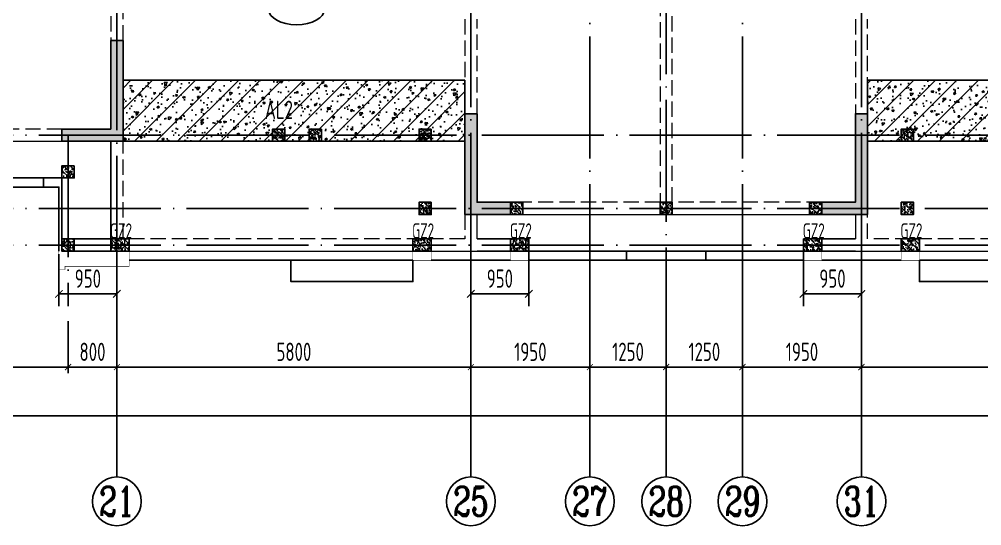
# Model space of a CAD drawing. Extents: x -655480 to 203344, y -294099 to 287156.
# Drawn here: x -164814 to -149043, y 121691 to 129991 of the extents above; entities that cross this region are included whole.
import ezdxf
from ezdxf.enums import TextEntityAlignment as Align

# ---------------------------------------------------------------- set-up
doc = ezdxf.new("R2010")
doc.units = 0
doc.header["$LTSCALE"] = 1000
for name, pattern in [('DASH', [0.35, 0.25, -0.1]), ('DASHED', [0.75, 0.5, -0.25]), ('DOTE', [2.42, 2, -0.2, 0.02, -0.2])]:
    doc.linetypes.add(name, pattern=pattern)
doc.layers.get('0').update_dxf_attribs({"linetype": 'CONTINUOUS'})
doc.layers.get('DEFPOINTS').update_dxf_attribs({"linetype": 'CONTINUOUS'})
for name, color, linetype in [('A-AXIS', 1, 'CONTINUOUS'), ('A-DOTE', 10, 'DOTE'), ('AXIS_NUM', 7, 'CONTINUOUS'), ('BEAM', 4, 'DASHED'), ('BEAM_CON', 4, 'CONTINUOUS'), ('ROOF', 183, 'CONTINUOUS'), ('S-B板标注', 3, 'CONTINUOUS'), ('S-B板边线', 2, 'CONTINUOUS'), ('S-L主梁线', 4, 'DASH'), ('S-Q墙填充', 252, 'CONTINUOUS'), ('S-Q墙实线', 6, 'CONTINUOUS'), ('S-Q墙标注', 3, 'CONTINUOUS'), ('S-Y一般标注', 3, 'CONTINUOUS'), ('S-构造柱', 212, 'CONTINUOUS'), ('S-构造柱编号', 130, 'CONTINUOUS'), ('TEXT', 2, 'CONTINUOUS'), ('看线', 251, 'CONTINUOUS')]:
    doc.layers.add(name, color=color, linetype=linetype)
doc.layers.add('配箍校核', color=34, linetype='CONTINUOUS', plot=False)
doc.styles.add('TSSD_Axis', font='complex.shx', dxfattribs={"width": 0.7, "bigfont": 'hztxt.shx'})
doc.styles.add('TSSD_DIMENSION', font='Tssdeng.shx', dxfattribs={"width": 0.7, "bigfont": 'tssdchn.shx'})
doc.styles.add('TSSD_REIN', font='tssdeng.shx', dxfattribs={"width": 0.7, "height": 300, "bigfont": 'tssdchn.shx'})
doc.styles.add('结构文字', font='zstxt.shx', dxfattribs={"width": 0.7, "bigfont": 'zshz.shx'})
doc.dimstyles.new('STRUCK', dxfattribs={"dimtxt": 400, "dimasz": 121, "dimexe": 200, "dimexo": 150, "dimgap": 115, "dimtad": 1, "dimdec": 0, "dimdsep": 46, "dimtxsty": '结构文字', "dimblk": 'ARCHTICK', "dimcen": 400, "dimclrd": 3, "dimclre": 3, "dimclrt": 7, "dimadec": 0, "dimazin": 0, "dimtfac": 1, "dimtdec": 0, "dimtix": 1, "dimtmove": 2, "dimatfit": 3, "dimldrblk": '_DIMX', "dimfxl": 1, "dimtolj": 1, "dimtzin": 0, "dimarcsym": 0})
doc.dimstyles.new('TSSD_100_100', dxfattribs={"dimtxt": 300, "dimasz": 100, "dimexe": 100, "dimexo": 250, "dimgap": 100, "dimtad": 1, "dimdec": 0, "dimzin": 0, "dimdsep": 46, "dimtxsty": 'TSSD_DIMENSION', "dimblk": 'ARCHTICK', "dimcen": 0, "dimdle": 100, "dimclrt": 7, "dimadec": 0, "dimazin": 0, "dimtfac": 1, "dimtdec": 0, "dimtix": 1, "dimtmove": 2, "dimatfit": 3, "dimldrblk": 'ARCHTICK', "dimfxl": 1, "dimtolj": 1, "dimtzin": 0, "dimarcsym": 0})

# ---------------------------------------------------------------- blocks, each defined once
blk = doc.blocks.new('ts_axno')
at = {"color": 0, "linetype": 'ByBlock', "lineweight": -2}
blk.add_circle((0, 0), 0.5, dxfattribs=at)
at = {"color": 0, "linetype": 'ByBlock', "lineweight": -2, "style": 'TSSD_Axis', "width": 0.7}
blk.add_attdef('A', text='', height=0.6, dxfattribs=at).set_placement((0, 0), align=Align.MIDDLE_CENTER)
blk = doc.blocks.new('_ArchTick')
at = {"color": 0, "linetype": 'ByBlock', "const_width": 0.15}
blk.add_lwpolyline([(-0.5, -0.5), (0.5, 0.5)], dxfattribs=at)
blk = doc.blocks.new('*D121')
at = {"layer": 'DEFPOINTS', "color": 0, "transparency": 16777216}
for p in [(32300, 3600), (33100, 3600), (33100, 2600)]:
    blk.add_point(p, dxfattribs=at)
at = {"layer": 'S-Y一般标注', "color": 0, "lineweight": -2, "transparency": 16777216}
for p, q in [((32300, 3350), (32300, 2500)), ((33100, 3350), (33100, 2500)), ((32200, 2600), (33200, 2600))]:
    blk.add_line(p, q, dxfattribs=at)
at = {"layer": 'S-Y一般标注', "color": 0, "lineweight": -2, "transparency": 16777216, "xscale": 100, "yscale": 100, "zscale": 100, "rotation": 180}
blk.add_blockref('_ArchTick', (32300, 2600), dxfattribs=at)
at = {"layer": 'S-Y一般标注', "color": 0, "lineweight": -2, "transparency": 16777216, "xscale": 100, "yscale": 100, "zscale": 100}
blk.add_blockref('_ArchTick', (33100, 2600), dxfattribs=at)
at = {"layer": 'S-Y一般标注', "color": 7, "transparency": 16777216, "insert": (32700, 2850), "char_height": 300, "attachment_point": 5, "style": 'TSSD_DIMENSION'}
blk.add_mtext('\\A1;800', dxfattribs=at)
blk = doc.blocks.new('*D122')
at = {"layer": 'DEFPOINTS', "color": 0, "transparency": 16777216}
for p in [(33100, 3600), (38900, 3600), (38900, 2600)]:
    blk.add_point(p, dxfattribs=at)
at = {"layer": 'S-Y一般标注', "color": 0, "lineweight": -2, "transparency": 16777216}
for p, q in [((33100, 3350), (33100, 2500)), ((38900, 3350), (38900, 2500)), ((33000, 2600), (39000, 2600))]:
    blk.add_line(p, q, dxfattribs=at)
at = {"layer": 'S-Y一般标注', "color": 0, "lineweight": -2, "transparency": 16777216, "xscale": 100, "yscale": 100, "zscale": 100, "rotation": 180}
blk.add_blockref('_ArchTick', (33100, 2600), dxfattribs=at)
at = {"layer": 'S-Y一般标注', "color": 0, "lineweight": -2, "transparency": 16777216, "xscale": 100, "yscale": 100, "zscale": 100}
blk.add_blockref('_ArchTick', (38900, 2600), dxfattribs=at)
at = {"layer": 'S-Y一般标注', "color": 7, "transparency": 16777216, "insert": (36000, 2850), "char_height": 300, "attachment_point": 5, "style": 'TSSD_DIMENSION'}
blk.add_mtext('\\A1;5800', dxfattribs=at)
blk = doc.blocks.new('*D123')
at = {"layer": 'DEFPOINTS', "color": 0, "transparency": 16777216}
for p in [(43350, 3600), (45300, 3600), (45300, 2600)]:
    blk.add_point(p, dxfattribs=at)
at = {"layer": 'S-Y一般标注', "color": 0, "lineweight": -2, "transparency": 16777216}
for p, q in [((43350, 3350), (43350, 2500)), ((45300, 3350), (45300, 2500)), ((43250, 2600), (45400, 2600))]:
    blk.add_line(p, q, dxfattribs=at)
at = {"layer": 'S-Y一般标注', "color": 0, "lineweight": -2, "transparency": 16777216, "xscale": 100, "yscale": 100, "zscale": 100, "rotation": 180}
blk.add_blockref('_ArchTick', (43350, 2600), dxfattribs=at)
at = {"layer": 'S-Y一般标注', "color": 0, "lineweight": -2, "transparency": 16777216, "xscale": 100, "yscale": 100, "zscale": 100}
blk.add_blockref('_ArchTick', (45300, 2600), dxfattribs=at)
at = {"layer": 'S-Y一般标注', "color": 7, "transparency": 16777216, "insert": (44325, 2850), "char_height": 300, "attachment_point": 5, "style": 'TSSD_DIMENSION'}
blk.add_mtext('\\A1;1950', dxfattribs=at)
blk = doc.blocks.new('*D124')
at = {"layer": 'DEFPOINTS', "color": 0, "transparency": 16777216}
for p in [(45300, 3600), (51100, 3600), (51100, 2600)]:
    blk.add_point(p, dxfattribs=at)
at = {"layer": 'S-Y一般标注', "color": 0, "lineweight": -2, "transparency": 16777216}
for p, q in [((45300, 3350), (45300, 2500)), ((51100, 3350), (51100, 2500)), ((45200, 2600), (51200, 2600))]:
    blk.add_line(p, q, dxfattribs=at)
at = {"layer": 'S-Y一般标注', "color": 0, "lineweight": -2, "transparency": 16777216, "xscale": 100, "yscale": 100, "zscale": 100, "rotation": 180}
blk.add_blockref('_ArchTick', (45300, 2600), dxfattribs=at)
at = {"layer": 'S-Y一般标注', "color": 0, "lineweight": -2, "transparency": 16777216, "xscale": 100, "yscale": 100, "zscale": 100}
blk.add_blockref('_ArchTick', (51100, 2600), dxfattribs=at)
at = {"layer": 'S-Y一般标注', "color": 7, "transparency": 16777216, "insert": (48200, 2850), "char_height": 300, "attachment_point": 5, "style": 'TSSD_DIMENSION'}
blk.add_mtext('\\A1;5800', dxfattribs=at)
blk = doc.blocks.new('*D127')
at = {"layer": 'DEFPOINTS', "color": 0, "transparency": 16777216}
for p in [(4600, 3600), (54600, 3600), (54600, 1800)]:
    blk.add_point(p, dxfattribs=at)
at = {"layer": 'S-Y一般标注', "color": 0, "lineweight": -2, "transparency": 16777216}
for p, q in [((4600, 3350), (4600, 1700)), ((54600, 3350), (54600, 1700)), ((4500, 1800), (54700, 1800))]:
    blk.add_line(p, q, dxfattribs=at)
at = {"layer": 'S-Y一般标注', "color": 0, "lineweight": -2, "transparency": 16777216, "xscale": 100, "yscale": 100, "zscale": 100, "rotation": 180}
blk.add_blockref('_ArchTick', (4600, 1800), dxfattribs=at)
at = {"layer": 'S-Y一般标注', "color": 0, "lineweight": -2, "transparency": 16777216, "xscale": 100, "yscale": 100, "zscale": 100}
blk.add_blockref('_ArchTick', (54600, 1800), dxfattribs=at)
at = {"layer": 'S-Y一般标注', "color": 7, "transparency": 16777216, "insert": (29600, 2050), "char_height": 300, "attachment_point": 5, "style": 'TSSD_DIMENSION'}
blk.add_mtext('\\A1;50000', dxfattribs=at)
blk = doc.blocks.new('*D130')
at = {"layer": 'DEFPOINTS', "color": 0, "transparency": 16777216}
for p in [(29600, 3600), (32300, 3600), (32300, 2600)]:
    blk.add_point(p, dxfattribs=at)
at = {"layer": 'S-Y一般标注', "color": 0, "lineweight": -2, "transparency": 16777216}
for p, q in [((29600, 3350), (29600, 2500)), ((32300, 3350), (32300, 2500)), ((29500, 2600), (32400, 2600))]:
    blk.add_line(p, q, dxfattribs=at)
at = {"layer": 'S-Y一般标注', "color": 0, "lineweight": -2, "transparency": 16777216, "xscale": 100, "yscale": 100, "zscale": 100, "rotation": 180}
blk.add_blockref('_ArchTick', (29600, 2600), dxfattribs=at)
at = {"layer": 'S-Y一般标注', "color": 0, "lineweight": -2, "transparency": 16777216, "xscale": 100, "yscale": 100, "zscale": 100}
blk.add_blockref('_ArchTick', (32300, 2600), dxfattribs=at)
at = {"layer": 'S-Y一般标注', "color": 7, "transparency": 16777216, "insert": (30950, 2850), "char_height": 300, "attachment_point": 5, "style": 'TSSD_DIMENSION'}
blk.add_mtext('\\A1;2700', dxfattribs=at)
blk = doc.blocks.new('*D131')
at = {"layer": 'DEFPOINTS', "color": 0, "transparency": 16777216}
for p in [(38900, 3600), (40850, 3600), (40850, 2600)]:
    blk.add_point(p, dxfattribs=at)
at = {"layer": 'S-Y一般标注', "color": 0, "lineweight": -2, "transparency": 16777216}
for p, q in [((38900, 3350), (38900, 2500)), ((40850, 3350), (40850, 2500)), ((38800, 2600), (40950, 2600))]:
    blk.add_line(p, q, dxfattribs=at)
at = {"layer": 'S-Y一般标注', "color": 0, "lineweight": -2, "transparency": 16777216, "xscale": 100, "yscale": 100, "zscale": 100, "rotation": 180}
blk.add_blockref('_ArchTick', (38900, 2600), dxfattribs=at)
at = {"layer": 'S-Y一般标注', "color": 0, "lineweight": -2, "transparency": 16777216, "xscale": 100, "yscale": 100, "zscale": 100}
blk.add_blockref('_ArchTick', (40850, 2600), dxfattribs=at)
at = {"layer": 'S-Y一般标注', "color": 7, "transparency": 16777216, "insert": (39875, 2850), "char_height": 300, "attachment_point": 5, "style": 'TSSD_DIMENSION'}
blk.add_mtext('\\A1;1950', dxfattribs=at)
blk = doc.blocks.new('*D148')
at = {"layer": 'DEFPOINTS', "color": 0, "transparency": 16777216}
for p in [(40850, 3600), (42100, 3600), (42100, 2600)]:
    blk.add_point(p, dxfattribs=at)
at = {"layer": 'S-Y一般标注', "color": 0, "lineweight": -2, "transparency": 16777216}
for p, q in [((40850, 3350), (40850, 2500)), ((42100, 3350), (42100, 2500)), ((40750, 2600), (42200, 2600))]:
    blk.add_line(p, q, dxfattribs=at)
at = {"layer": 'S-Y一般标注', "color": 0, "lineweight": -2, "transparency": 16777216, "xscale": 100, "yscale": 100, "zscale": 100, "rotation": 180}
blk.add_blockref('_ArchTick', (40850, 2600), dxfattribs=at)
at = {"layer": 'S-Y一般标注', "color": 0, "lineweight": -2, "transparency": 16777216, "xscale": 100, "yscale": 100, "zscale": 100}
blk.add_blockref('_ArchTick', (42100, 2600), dxfattribs=at)
at = {"layer": 'S-Y一般标注', "color": 7, "transparency": 16777216, "insert": (41475, 2850), "char_height": 300, "attachment_point": 5, "style": 'TSSD_DIMENSION'}
blk.add_mtext('\\A1;1250', dxfattribs=at)
blk = doc.blocks.new('*D149')
at = {"layer": 'DEFPOINTS', "color": 0, "transparency": 16777216}
for p in [(42100, 3600), (43350, 3600), (43350, 2600)]:
    blk.add_point(p, dxfattribs=at)
at = {"layer": 'S-Y一般标注', "color": 0, "lineweight": -2, "transparency": 16777216}
for p, q in [((42100, 3350), (42100, 2500)), ((43350, 3350), (43350, 2500)), ((42000, 2600), (43450, 2600))]:
    blk.add_line(p, q, dxfattribs=at)
at = {"layer": 'S-Y一般标注', "color": 0, "lineweight": -2, "transparency": 16777216, "xscale": 100, "yscale": 100, "zscale": 100, "rotation": 180}
blk.add_blockref('_ArchTick', (42100, 2600), dxfattribs=at)
at = {"layer": 'S-Y一般标注', "color": 0, "lineweight": -2, "transparency": 16777216, "xscale": 100, "yscale": 100, "zscale": 100}
blk.add_blockref('_ArchTick', (43350, 2600), dxfattribs=at)
at = {"layer": 'S-Y一般标注', "color": 7, "transparency": 16777216, "insert": (42725, 2850), "char_height": 300, "attachment_point": 5, "style": 'TSSD_DIMENSION'}
blk.add_mtext('\\A1;1250', dxfattribs=at)
blk = doc.blocks.new('20210729.03492876')
at = {"color": 30, "const_width": 8}
for points in [[(27850, 500), (27850, 200), (27950, 200), (27950, 250), (29000, 250), (29000, 500)], [(33650, 500), (33650, 350), (33950, 350), (33950, 500)], [(35250, 500), (35250, 350), (35550, 350), (35550, 500)], [(40350, 500), (40350, 350), (40050, 350), (40050, 500)], [(41950, 500), (41950, 350), (41650, 350), (41650, 500)]]:
    blk.add_lwpolyline(points, dxfattribs=at)
at = {"layer": '看线', "color": 202, "ltscale": 0.5}
for points in [[(25800, 1700), (25800, 1550), (27600, 1550), (27600, 1700)], [(27850, 500), (27850, 1550), (25300, 1550)], [(35550, 500), (35550, 350), (37150, 350), (37150, 500)], [(40050, 500), (40050, 350), (38450, 350), (38450, 500)], [(29000, 350), (33650, 350)], [(31650, 350), (31650, 0), (33650, 0), (33650, 350)], [(33950, 350), (35250, 350)], [(35550, 350), (40050, 350)], [(41650, 350), (40350, 350)], [(43950, 350), (43950, 0), (41950, 0), (41950, 350)], [(46600, 350), (41950, 350)]]:
    blk.add_lwpolyline(points, dxfattribs=at)
blk = doc.blocks.new('20210729.04150611')
at = {"layer": 'S-B板边线'}
for points in [[(-3155, -31893), (-3955, -31893), (-3955, -30693), (-9155, -30693), (-9155, -31893), (-9955, -31893), (-9955, -31892)], [(9045, -31892), (9045, -31892), (2845, -31892)]]:
    blk.add_lwpolyline(points, dxfattribs=at)
blk = doc.blocks.new('20210807.15313138')
at = {"layer": 'S-Q墙填充'}
h = blk.add_hatch(color=252, dxfattribs=at)
h.dxf.hatch_style = 1
h.paths.add_polyline_path([(88716, 58840), (88616, 58840), (88616, 58640), (88716, 58640), (89616, 58640), (89616, 60290), (89416, 60290), (89416, 58840)])
h = blk.add_hatch(color=252, dxfattribs=at)
h.dxf.hatch_style = 1
h.paths.add_polyline_path([(95216, 57440), (95966, 57440), (95966, 57640), (95416, 57640), (95416, 59090), (95216, 59090)])
h = blk.add_hatch(color=252, dxfattribs=at)
h.dxf.hatch_style = 1
h.paths.add_polyline_path([(101816, 57440), (101066, 57440), (101066, 57640), (101616, 57640), (101616, 58740), (101616, 59090), (101816, 59090), (101816, 58740)])
at = {"layer": 'BEAM_CON'}
for p, q in [((89416, 58640), (89416, 57040)), ((88616, 57040), (88616, 56840)), ((89416, 57040), (88616, 57040)), ((95416, 57040), (96216, 57040)), ((96216, 56840), (96216, 57040)), ((101616, 57040), (100816, 57040)), ((100816, 56840), (100816, 57040)), ((89416, 56840), (88616, 56840)), ((95416, 56840), (96216, 56840)), ((101616, 56840), (100816, 56840))]:
    blk.add_line(p, q, dxfattribs=at)
at = {"layer": 'S-L主梁线', "linetype": 'DASH', "lineweight": 18}
for p, q in [((89416, 63140), (89416, 60290)), ((89616, 60290), (89616, 63140)), ((98416, 61640), (98416, 57640)), ((98616, 57640), (98616, 61640)), ((95216, 60640), (95216, 59090)), ((95416, 59090), (95416, 60640)), ((101616, 60640), (101616, 59090)), ((101816, 59090), (101816, 60640)), ((88616, 58840), (86116, 58840)), ((89616, 57040), (89616, 58640)), ((98416, 57640), (95966, 57640)), ((101066, 57640), (98616, 57640)), ((95216, 57440), (95216, 57040)), ((101816, 57040), (101816, 57440)), ((95216, 57040), (89616, 57040)), ((107416, 57040), (101816, 57040))]:
    blk.add_line(p, q, dxfattribs=at)
at = {"layer": 'S-L主梁线', "linetype": 'ByBlock', "lineweight": 18}
for p, q in [((86016, 58640), (88616, 58640)), ((95416, 57040), (95416, 57440)), ((95966, 57440), (98516, 57440)), ((98516, 57440), (101066, 57440)), ((101616, 57440), (101616, 57040)), ((89416, 56840), (95416, 56840)), ((101616, 56840), (107616, 56840))]:
    blk.add_line(p, q, dxfattribs=at)
at = {"layer": 'S-Q墙实线'}
for points in [[(88716, 58840), (88616, 58840), (88616, 58640), (88716, 58640), (89616, 58640), (89616, 60290), (89416, 60290), (89416, 58840)], [(95216, 57440), (95966, 57440), (95966, 57640), (95416, 57640), (95416, 59090), (95216, 59090)], [(101816, 57440), (101066, 57440), (101066, 57640), (101616, 57640), (101616, 58740), (101616, 59090), (101816, 59090), (101816, 58740)]]:
    blk.add_lwpolyline(points, close=True, dxfattribs=at)
blk = doc.blocks.new('20210730.02141516')
at = {"layer": 'S-构造柱'}
h = blk.add_hatch(dxfattribs=at)
h.set_pattern_fill('ARMORED', color=256, scale=15, angle=-90, style=0)
h.set_pattern_definition([(320, (-154189.41, 3278673.45), (-9.4128202, -107.5890274), [11.25, -123.75]), (265, (-154189.41, 3278673.45), (112.82882, 20.8127), [9, -99]), (10.4514, (-154190.19, 3278664.49), (103.4159313, -86.7764073), [9.5610285, -105.1713168]), (316.1842, (-154159.41, 3278673.45), (-24.827852, -160.0861573), [16.875, -185.625]), (6.6356, (-154161.48, 3278660.11), (146.117681, -140.199406), [14.341543, -157.75695]), (261.1842, (-154159.41, 3278673.45), (146.11779, -140.199292), [13.5, -148.5]), (291, (-154166.91, 3278658.45), (-60.3928336, -89.5360578), [11.25, -123.75]), (236, (-154166.91, 3278658.45), (108.7725068, -36.4972998), [9, -99]), (341.4514, (-154171.94, 3278650.99), (48.3795745, -126.0333943), [9.5610285, -105.1713168]), (307.5, (-154189.41, 3278673.454), (49.93407807, -1.8239783), [0, -97.8, 0, -100.5, 0, -99.375]), (277.5, (-154189.41, 3278673.454), (59.1617568, -39.4604306), [0, -57.3, 0, -95.55, 0, -37.875]), (237.5, (-154189.41, 3278706.904), (-3.38323076, -80.07336543), [0, -37.5, 0, -117, 0, -155.25]), (227.5, (-154189.41, 3278721.904), (15.0157473, -87.4779254), [0, -48.75, 0, -77.7, 0, -110.25]), (315, (-154189.41, 3278673.454), (53.0330086, 53.0330086), [])])
h.paths.add_polyline_path([(200, 200), (200, 0), (0, 0), (0, 200)])
blk.add_lwpolyline([(200, 200), (200, 0), (0, 0), (0, 200)], close=True, dxfattribs=at)
blk = doc.blocks.new('20210809.18224761')
at = {"layer": 'S-构造柱'}
h = blk.add_hatch(dxfattribs=at)
h.set_pattern_fill('ARMORED', color=256, scale=15, angle=-90, style=0)
h.set_pattern_definition([(320, (-154189.41, 3278673.45), (-9.4128202, -107.5890274), [11.25, -123.75]), (265, (-154189.41, 3278673.45), (112.82882, 20.8127), [9, -99]), (10.4514, (-154190.19, 3278664.49), (103.4159313, -86.7764073), [9.5610285, -105.1713168]), (316.1842, (-154159.41, 3278673.45), (-24.827852, -160.0861573), [16.875, -185.625]), (6.6356, (-154161.48, 3278660.11), (146.117681, -140.199406), [14.341543, -157.75695]), (261.1842, (-154159.41, 3278673.45), (146.11779, -140.199292), [13.5, -148.5]), (291, (-154166.91, 3278658.45), (-60.3928336, -89.5360578), [11.25, -123.75]), (236, (-154166.91, 3278658.45), (108.7725068, -36.4972998), [9, -99]), (341.4514, (-154171.94, 3278650.99), (48.3795745, -126.0333943), [9.5610285, -105.1713168]), (307.5, (-154189.41, 3278673.454), (49.93407807, -1.8239783), [0, -97.8, 0, -100.5, 0, -99.375]), (277.5, (-154189.41, 3278673.454), (59.1617568, -39.4604306), [0, -57.3, 0, -95.55, 0, -37.875]), (237.5, (-154189.41, 3278706.904), (-3.38323076, -80.07336543), [0, -37.5, 0, -117, 0, -155.25]), (227.5, (-154189.41, 3278721.904), (15.0157473, -87.4779254), [0, -48.75, 0, -77.7, 0, -110.25]), (315, (-154189.41, 3278673.454), (53.0330086, 53.0330086), [])])
h.paths.add_polyline_path([(300, 200), (300, 0), (0, 0), (0, 200)])
blk.add_lwpolyline([(300, 200), (300, 0), (0, 0), (0, 200)], close=True, dxfattribs=at)
blk = doc.blocks.new('20210809.18235135')
at = {"layer": '配箍校核'}
blk.add_blockref('20210809.18224761', (12, 0), dxfattribs=at)
at = {"layer": 'S-构造柱编号', "color": 2, "linetype": 'ByBlock', "style": 'TSSD_REIN', "width": 0.65}
blk.add_text('GZ2', height=250, dxfattribs=at).set_placement((0, 206, 0))
blk = doc.blocks.new('20210809.18285270')
at = {"layer": 'ROOF'}
for p in [(31150, 1800), (31750, 1800), (33550, 1800), (41450, 1800), (35050, 600), (39950, 600)]:
    blk.add_blockref('20210730.02141516', p, dxfattribs=at)
at = {"layer": 'ROOF', "rotation": 359.9999999538236}
for p in [(27700, 1200), (33550, 600), (37500, 600), (41450, 600), (27700, 0)]:
    blk.add_blockref('20210730.02141516', p, dxfattribs=at)
at = {"layer": '配箍校核'}
for p in [(28488, 0), (33438, 0), (35039, 0), (39838, 0), (41438, 0)]:
    blk.add_blockref('20210809.18235135', p, dxfattribs=at)
blk = doc.blocks.new('*D1347')
at = {"layer": 'DEFPOINTS', "color": 0, "transparency": 16777216}
for p in [(-151964, 126291), (-151014, 126291), (-151014, 125491)]:
    blk.add_point(p, dxfattribs=at)
at = {"layer": 'S-Q墙标注', "color": 3, "lineweight": -2, "transparency": 16777216}
for p, q in [((-151964, 126141), (-151964, 125291)), ((-151014, 126141), (-151014, 125291)), ((-151964, 125491), (-151014, 125491))]:
    blk.add_line(p, q, dxfattribs=at)
at = {"layer": 'S-Q墙标注', "color": 3, "lineweight": -2, "transparency": 16777216, "xscale": 121, "yscale": 121, "zscale": 121, "rotation": 180}
blk.add_blockref('_ArchTick', (-151964, 125491), dxfattribs=at)
at = {"layer": 'S-Q墙标注', "color": 3, "lineweight": -2, "transparency": 16777216, "xscale": 121, "yscale": 121, "zscale": 121}
blk.add_blockref('_ArchTick', (-151014, 125491), dxfattribs=at)
at = {"layer": 'S-Q墙标注', "color": 7, "transparency": 16777216, "insert": (-151489, 125741), "char_height": 300, "attachment_point": 5, "style": 'TSSD_REIN'}
blk.add_mtext('\\A1;950', dxfattribs=at)
blk = doc.blocks.new('_DIMX')
blk.add_line((-150, 0), (150, 0))
at = {"const_width": 50}
blk.add_lwpolyline([(-70, -70), (70, 70)], dxfattribs=at)
blk = doc.blocks.new('*D1348')
at = {"layer": 'DEFPOINTS', "color": 0, "transparency": 16777216}
for p in [(-164164, 126291), (-163214, 126291), (-164164, 125491)]:
    blk.add_point(p, dxfattribs=at)
at = {"layer": 'S-Q墙标注', "color": 3, "lineweight": -2, "transparency": 16777216}
for p, q in [((-164164, 126141), (-164164, 125291)), ((-163214, 126141), (-163214, 125291)), ((-163214, 125491), (-164164, 125491))]:
    blk.add_line(p, q, dxfattribs=at)
at = {"layer": 'S-Q墙标注', "color": 3, "lineweight": -2, "transparency": 16777216, "xscale": 121, "yscale": 121, "zscale": 121, "rotation": 180}
blk.add_blockref('_ArchTick', (-164164, 125491), dxfattribs=at)
at = {"layer": 'S-Q墙标注', "color": 3, "lineweight": -2, "transparency": 16777216, "xscale": 121, "yscale": 121, "zscale": 121}
blk.add_blockref('_ArchTick', (-163214, 125491), dxfattribs=at)
at = {"layer": 'S-Q墙标注', "color": 7, "transparency": 16777216, "insert": (-163689, 125741), "char_height": 300, "attachment_point": 5, "style": 'TSSD_REIN'}
blk.add_mtext('\\A1;950', dxfattribs=at)
blk = doc.blocks.new('*D1357')
at = {"layer": 'DEFPOINTS', "color": 0, "transparency": 16777216}
for p in [(-157414, 126291), (-156464, 126291), (-157414, 125491)]:
    blk.add_point(p, dxfattribs=at)
at = {"layer": 'S-Q墙标注', "color": 3, "lineweight": -2, "transparency": 16777216}
for p, q in [((-157414, 126141), (-157414, 125291)), ((-156464, 126141), (-156464, 125291)), ((-156464, 125491), (-157414, 125491))]:
    blk.add_line(p, q, dxfattribs=at)
at = {"layer": 'S-Q墙标注', "color": 3, "lineweight": -2, "transparency": 16777216, "xscale": 121, "yscale": 121, "zscale": 121, "rotation": 180}
blk.add_blockref('_ArchTick', (-157414, 125491), dxfattribs=at)
at = {"layer": 'S-Q墙标注', "color": 3, "lineweight": -2, "transparency": 16777216, "xscale": 121, "yscale": 121, "zscale": 121}
blk.add_blockref('_ArchTick', (-156464, 125491), dxfattribs=at)
at = {"layer": 'S-Q墙标注', "color": 7, "transparency": 16777216, "insert": (-156939, 125741), "char_height": 300, "attachment_point": 5, "style": 'TSSD_REIN'}
blk.add_mtext('\\A1;950', dxfattribs=at)
blk = doc.blocks.new('20210726.16350016')
at = {"layer": 'A-AXIS'}
for p, q in [((33100, 3600), (33100, 800)), ((38900, 3600.1), (38900, 800.1)), ((40850, 3600), (40850, 800)), ((42100, 3600), (42100, 800)), ((43350, 3600), (43350, 800)), ((45300, 3600), (45300, 800))]:
    blk.add_line(p, q, dxfattribs=at)
at = {"layer": 'A-DOTE'}
for p, q in [((38900.2, 13700), (38900, 3600)), ((45299.8, 13700), (45300, 3600)), ((40850, 3600), (40850, 11500)), ((43350, 3600), (43350, 11500)), ((33100, 10900), (33100, 3600)), ((42100, 9400), (42100, 3600)), ((55600, 6400), (3600, 6400)), ((32300, 6400), (32300, 3600)), ((55600, 5200), (3600, 5200)), ((55600, 4600), (3600, 4600))]:
    blk.add_line(p, q, dxfattribs=at)
at = {"layer": 'A-AXIS'}
ref = blk.add_blockref('ts_axno', (33100, 400), dxfattribs=dict(at, xscale=-800, yscale=800, zscale=800, rotation=180))
ref.add_attrib('13', '21', dxfattribs={"layer": 'AXIS_NUM', "height": 480, "style": 'TSSD_Axis', "width": 0.7}).set_placement((33100, 400), align=Align.MIDDLE_CENTER)
ref = blk.add_blockref('ts_axno', (38900, 400.1), dxfattribs=dict(at, xscale=-800, yscale=800, zscale=800, rotation=180))
ref.add_attrib('17', '25', dxfattribs={"layer": 'AXIS_NUM', "height": 480, "style": 'TSSD_Axis', "width": 0.7}).set_placement((38900, 400.1), align=Align.MIDDLE_CENTER)
ref = blk.add_blockref('ts_axno', (40850, 400), dxfattribs=dict(at, xscale=-800, yscale=800, zscale=800, rotation=180))
ref.add_attrib('19', '27', dxfattribs={"layer": 'AXIS_NUM', "height": 480, "style": 'TSSD_Axis', "width": 0.7}).set_placement((40850, 400), align=Align.MIDDLE_CENTER)
ref = blk.add_blockref('ts_axno', (42100, 400), dxfattribs=dict(at, xscale=-800, yscale=800, zscale=800, rotation=180))
ref.add_attrib('19', '28', dxfattribs={"layer": 'AXIS_NUM', "height": 480, "style": 'TSSD_Axis', "width": 0.7}).set_placement((42100, 400), align=Align.MIDDLE_CENTER)
ref = blk.add_blockref('ts_axno', (43350, 400), dxfattribs=dict(at, xscale=-800, yscale=800, zscale=800, rotation=180))
ref.add_attrib('19', '29', dxfattribs={"layer": 'AXIS_NUM', "height": 480, "style": 'TSSD_Axis', "width": 0.7}).set_placement((43350, 400), align=Align.MIDDLE_CENTER)
ref = blk.add_blockref('ts_axno', (45300, 400), dxfattribs=dict(at, xscale=-800, yscale=800, zscale=800, rotation=180))
ref.add_attrib('19', '31', dxfattribs={"layer": 'AXIS_NUM', "height": 480, "style": 'TSSD_Axis', "width": 0.7}).set_placement((45300, 400), align=Align.MIDDLE_CENTER)
at = {"layer": 'S-Y一般标注'}
for base, p1, p2, picture, middle in [((54600, 1800), (4600, 3600), (54600, 3600), '*D127', (29600, 2050)), ((32300, 2600), (29600, 3600), (32300, 3600), '*D130', (30950, 2850)), ((33100, 2600), (32300, 3600), (33100, 3600), '*D121', (32700, 2850)), ((38900, 2600.1), (33100, 3600), (38900, 3600.1), '*D122', (36000, 2850.1)), ((40850, 2600.1), (38900, 3600.1), (40850, 3600.1), '*D131', (39875, 2850.1)), ((42100, 2600.1), (40850, 3600.1), (42100, 3600.1), '*D148', (41475, 2850.1)), ((43350, 2600.1), (42100, 3600.1), (43350, 3600.1), '*D149', (42725, 2850.1)), ((45300, 2600.1), (43350, 3600.1), (45300, 3600.1), '*D123', (44325, 2850.1)), ((51100, 2600), (45300, 3600), (51100, 3600), '*D124', (48200, 2850))]:
    dim = blk.add_linear_dim(base=base, p1=p1, p2=p2, dimstyle='TSSD_100_100', dxfattribs=at)
    dim.commit()
    dim.dimension.update_dxf_attribs({"geometry": picture, "text_midpoint": middle})

msp = doc.modelspace()

# ---------------------------------------------------------------- hatches: boundary and pattern name
at = {"layer": 'BEAM', "linetype": 'ByBlock'}
h = msp.add_hatch(dxfattribs=at)
h.set_pattern_fill('ARMORED', color=252, scale=50, angle=180, style=0)
h.set_pattern_definition([(230, (-380784.77, 2042412.73), (-358.63009, 31.376067), [37.5, -412.5]), (175, (-380784.77, 2042412.73), (69.37567, -376.09607), [30, -330]), (280.4514, (-380814.65, 2042415.35), (-289.25469, -344.71977), [31.870095, -350.571056]), (226.1842, (-380784.77, 2042312.73), (-533.62052, 82.75951), [56.25, -618.75]), (276.6356, (-380829.24, 2042319.63), (-467.33135, -487.05894), [47.80514, -525.8565]), (171.1842, (-380784.77, 2042312.73), (-467.33097, -487.0593), [45, -495]), (201, (-380834.77, 2042337.73), (-298.453526, 201.309445), [37.5, -412.5]), (146, (-380834.77, 2042337.73), (-121.657666, -362.57502), [30, -330]), (251.4514, (-380859.64, 2042354.5), (-420.111314, -161.26525), [31.870095, -350.571056]), (217.5, (-380784.77, 2042412.73), (-6.079928, -166.446927), [0, -326, 0, -335, 0, -331.25]), (187.5, (-380784.77, 2042412.73), (-131.534769, -197.205856), [0, -191, 0, -318.5, 0, -126.25]), (147.5, (-380673.27, 2042412.73), (-266.911218, 11.277436), [0, -125, 0, -390, 0, -517.5]), (137.5, (-380623.27, 2042412.73), (-291.593085, -50.05249), [0, -162.5, 0, -259, 0, -367.5]), (225, (-380784.77, 2042412.73), (176.776695, -176.776695), [])])
h.paths.add_polyline_path([(-157513.63, 127991.43), (-163113.63, 127991.43), (-163113.63, 128991.43), (-157513.63, 128991.43)])
h = msp.add_hatch(dxfattribs=at)
h.set_pattern_fill('ARMORED', color=252, scale=50, angle=180, style=0)
h.set_pattern_definition([(230, (-405784.77, 2042412.73), (-358.63009, 31.376067), [37.5, -412.5]), (175, (-405784.77, 2042412.73), (69.37567, -376.09607), [30, -330]), (280.4514, (-405814.65, 2042415.35), (-289.25469, -344.71977), [31.870095, -350.571056]), (226.1842, (-405784.77, 2042312.73), (-533.62052, 82.75951), [56.25, -618.75]), (276.6356, (-405829.24, 2042319.63), (-467.33135, -487.05894), [47.80514, -525.8565]), (171.1842, (-405784.77, 2042312.73), (-467.33097, -487.0593), [45, -495]), (201, (-405834.77, 2042337.73), (-298.453526, 201.309445), [37.5, -412.5]), (146, (-405834.77, 2042337.73), (-121.657666, -362.57502), [30, -330]), (251.4514, (-405859.64, 2042354.5), (-420.111314, -161.26525), [31.870095, -350.571056]), (217.5, (-405784.77, 2042412.73), (-6.079928, -166.446927), [0, -326, 0, -335, 0, -331.25]), (187.5, (-405784.77, 2042412.73), (-131.534769, -197.205856), [0, -191, 0, -318.5, 0, -126.25]), (147.5, (-405673.27, 2042412.73), (-266.911218, 11.277436), [0, -125, 0, -390, 0, -517.5]), (137.5, (-405623.27, 2042412.73), (-291.593085, -50.05249), [0, -162.5, 0, -259, 0, -367.5]), (225, (-405784.77, 2042412.73), (176.776695, -176.776695), [])])
h.paths.add_polyline_path([(-150913.66, 127991.43), (-145313.66, 127991.43), (-145313.66, 128991.43), (-150913.66, 128991.43)])

# ---------------------------------------------------------------- linework, layer by layer
for points in [[(-157513.63, 127991.43), (-163113.63, 127991.43), (-163113.63, 128991.43), (-157513.63, 128991.43)], [(-150913.66, 127991.43), (-145313.66, 127991.43), (-145313.66, 128991.43), (-150913.66, 128991.43)]]:
    msp.add_lwpolyline(points, close=True, dxfattribs=at)
at = {"layer": 'S-B板标注'}
msp.add_ellipse((-160270.32, 130152.06), major_axis=(-457.33, 0), ratio=0.54724159, dxfattribs=at)

# ---------------------------------------------------------------- block references
msp.add_blockref('20210729.03492876', (-192013.65, 125691.43))
at = {"layer": 'A-DOTE'}
msp.add_blockref('20210726.16350016', (-196313.65, 121691.38), dxfattribs=at)
at = {"layer": 'S-B板边线'}
msp.add_blockref('20210729.04150611', (-160158.29, 158083.97), dxfattribs=at)
at = {"layer": 'S-Q墙填充'}
msp.add_blockref('20210807.15313138', (-252729.29, 69351.89), dxfattribs=at)
at = {"layer": '配箍校核'}
msp.add_blockref('20210809.18285270', (-191813.66, 126191.27), dxfattribs=at)

# ---------------------------------------------------------------- texts
at = {"layer": 'TEXT', "color": 1, "style": 'TSSD_REIN', "width": 0.7}
msp.add_text('AL2', height=300, dxfattribs=at).set_placement((-160328.91, 128357.55, 0), align=Align.RIGHT)

# ---------------------------------------------------------------- dimensions: what is measured, and where the dimension line sits
at = {"layer": 'S-Q墙标注'}
for base, p1, p2, picture, middle in [((-164163.67, 125491.43), (-163213.65, 126291.43), (-164163.67, 126291.43), '*D1348', (-163688.66, 125741.43)), ((-157413.63, 125491.29), (-156463.61, 126291.29), (-157413.63, 126291.29), '*D1357', (-156938.62, 125741.29))]:
    dim = msp.add_linear_dim(base=base, p1=p1, p2=p2, angle=180, dimstyle='STRUCK', override={"dimtxt": 300, "dimgap": 100, "dimtxsty": 'TSSD_REIN'}, dxfattribs=at)
    dim.commit()
    dim.dimension.update_dxf_attribs({"geometry": picture, "text_midpoint": middle})
dim = msp.add_linear_dim(base=(-151013.67, 125491.43), p1=(-151963.68, 126291.43), p2=(-151013.67, 126291.43), dimstyle='STRUCK', override={"dimtxt": 300, "dimgap": 100, "dimtxsty": 'TSSD_REIN'}, dxfattribs=at)
dim.commit()
dim.dimension.update_dxf_attribs({"geometry": '*D1347', "text_midpoint": (-151488.67, 125741.43)})

doc.saveas('drawing.dxf')
